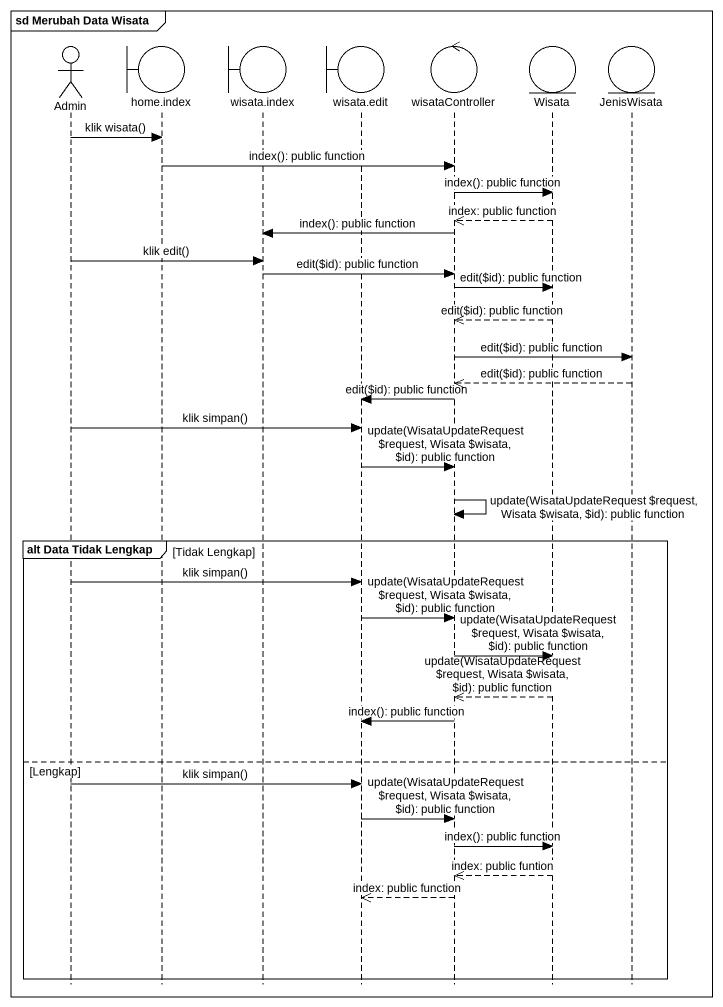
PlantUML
@startuml
mainframe sd Merubah Data Wisata
hide footbox
actor Admin
boundary "home.index" as home_index
boundary "wisata.index" as wisata_index
boundary "wisata.edit" as wisata_edit
control wisataController
entity Wisata
entity JenisWisata

Admin -> home_index : klik wisata()
home_index -> wisataController : index(): public function
wisataController -> Wisata : index(): public function
Wisata -->> wisataController : index: public function
wisataController -> wisata_index : index(): public function
Admin -> wisata_index : klik edit()
wisata_index -> wisataController : edit(~$id): public function
wisataController -> Wisata : edit(~$id): public function
Wisata -->> wisataController : edit(~$id): public function
wisataController -> JenisWisata : edit(~$id): public function
JenisWisata -->> wisataController : edit(~$id): public function
wisataController -> wisata_edit : edit(~$id): public function
Admin -> wisata_edit : klik simpan()
wisata_edit -> wisataController : update(WisataUpdateRequest ~$request, Wisata ~$wisata, ~$id): public function
wisataController -> wisataController : update(WisataUpdateRequest ~$request, Wisata ~$wisata, ~$id): public function
group alt Data Tidak Lengkap [Tidak Lengkap]
  Admin -> wisata_edit : klik simpan()
  wisata_edit -> wisataController : update(WisataUpdateRequest ~$request, Wisata ~$wisata, ~$id): public function
  wisataController -> Wisata : update(WisataUpdateRequest ~$request, Wisata ~$wisata, ~$id): public function
  Wisata -->> wisataController : update(WisataUpdateRequest ~$request, Wisata ~$wisata, ~$id): public function
  wisataController -> wisata_edit : index(): public function
else Lengkap
  Admin -> wisata_edit : klik simpan()
  wisata_edit -> wisataController : update(WisataUpdateRequest ~$request, Wisata ~$wisata, ~$id): public function
  wisataController -> Wisata : index(): public function
  Wisata -->> wisataController : index: public funtion
  wisataController -->> wisata_edit : index: public function
end
@enduml
